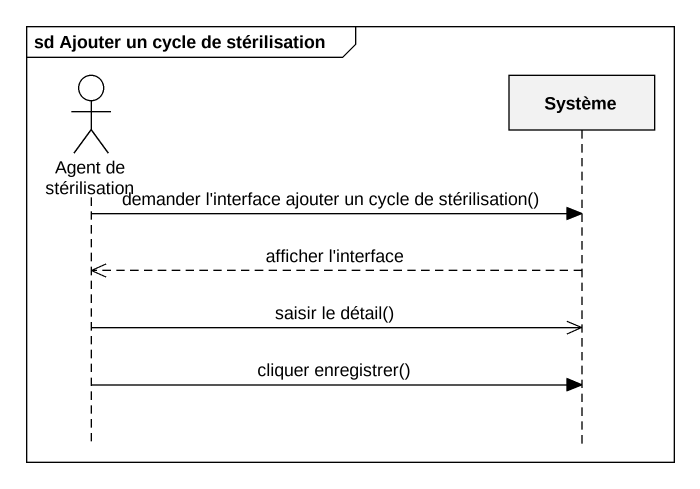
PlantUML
@startuml
mainframe sd Ajouter un cycle de stérilisation
hide footbox
actor "Agent de stérilisation" as Agent_de_stérilisation
participant Système

Agent_de_stérilisation -> Système : demander l'interface ajouter un cycle de stérilisation()
Système -->> Agent_de_stérilisation : afficher l'interface
Agent_de_stérilisation ->> Système : saisir le détail()
Agent_de_stérilisation -> Système : cliquer enregistrer()
@enduml
